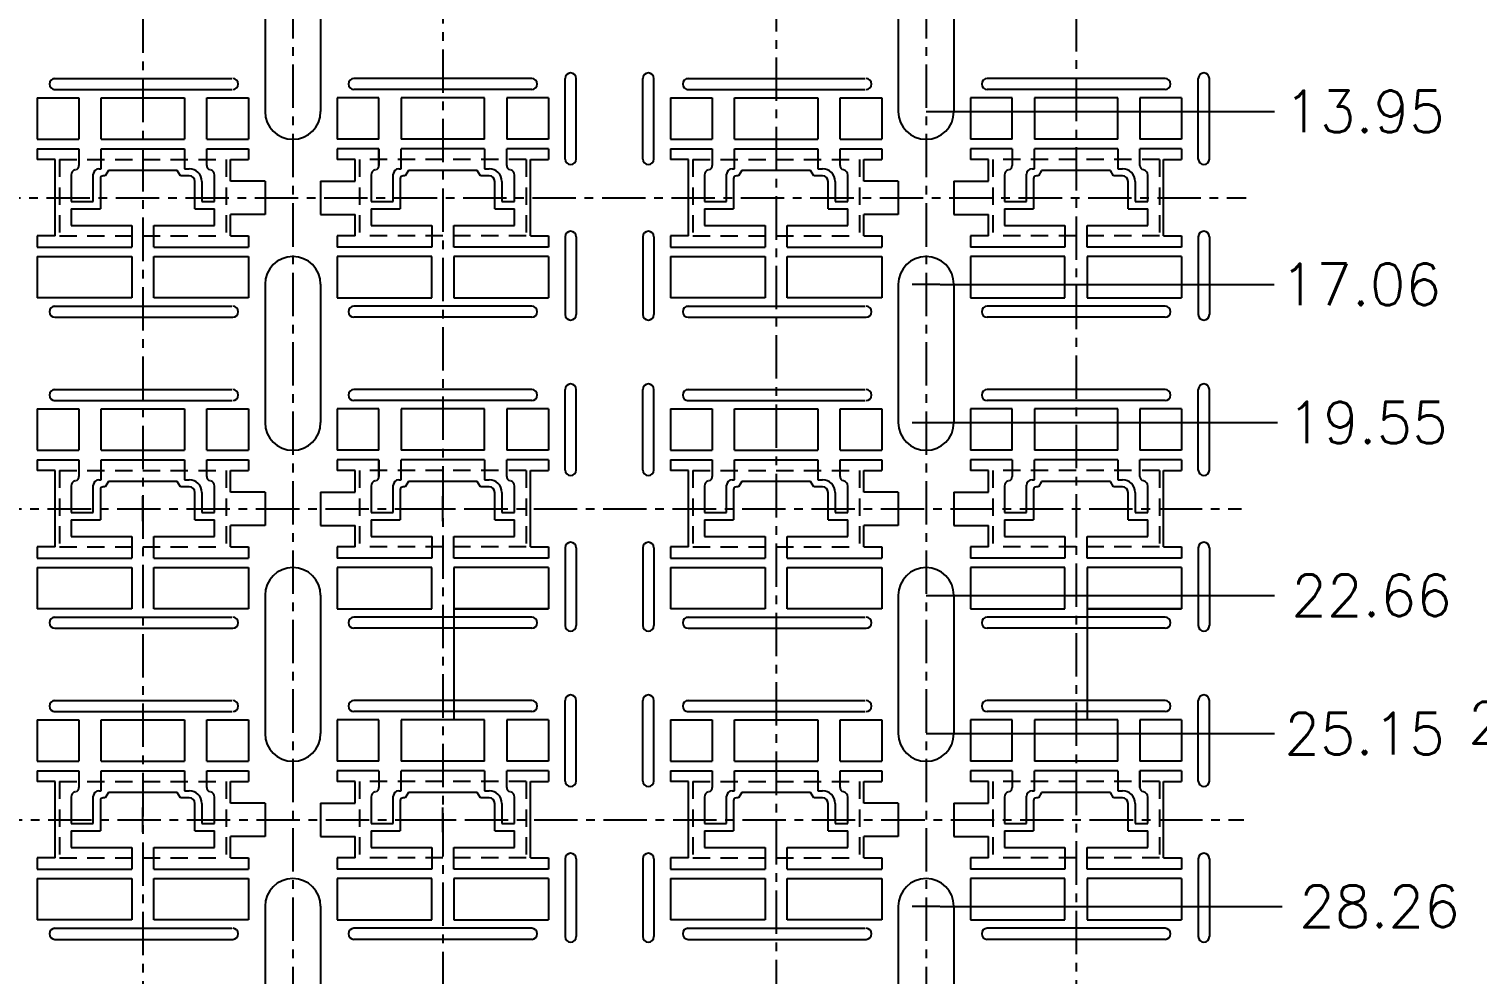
# Model space of a CAD drawing. Extents: x -243 to 181, y -292 to 90.
# Drawn here: x -169.9 to -65.6, y -62.9 to 5.1 of the extents above; entities that cross this region are included whole.
import ezdxf

# ---------------------------------------------------------------- set-up
doc = ezdxf.new("R2010")
doc.units = 0
doc.header["$LTSCALE"] = 2.5
doc.header["$MEASUREMENT"] = 0
doc.header["$PDMODE"] = 34
doc.linetypes.add('CENTER', pattern=[2, 1.25, -0.25, 0.25, -0.25])
doc.linetypes.add('DASHED', pattern=[0.8, 0.5, -0.3])
doc.layers.get('DEFPOINTS').update_dxf_attribs({"linetype": 'CONTINUOUS'})
for name, color, linetype in [('BORDER', 10, 'DASHED'), ('CENTER', 7, 'CENTER'), ('DIM', 7, 'CONTINUOUS'), ('INNERFRAME', 5, 'CONTINUOUS'), ('LF', 5, 'CONTINUOUS')]:
    doc.layers.add(name, color=color, linetype=linetype)
doc.styles.get("Standard").update_dxf_attribs({"font": 'txt.shx', "height": 3})
doc.dimstyles.new('DIM-B$6', dxfattribs={"dimscale": 2, "dimtxt": 3, "dimasz": 1, "dimexe": 1, "dimexo": 0, "dimgap": 1, "dimtad": 0, "dimtih": 1, "dimtoh": 1, "dimdec": 3, "dimlfac": 0.05, "dimzin": 0, "dimdsep": 46, "dimtxsty": 'STANDARD', "dimcen": 0.5, "dimadec": 0, "dimazin": 0, "dimtp": 0.025, "dimtm": 0.025, "dimtfac": 1, "dimtdec": 3, "dimtofl": 0, "dimtmove": 0, "dimatfit": 3, "dimfxl": 1, "dimtolj": 1, "dimtzin": 0, "dimarcsym": 0})
doc.dimstyles.new('DIM-B_ 1_4', dxfattribs={"dimtxt": 3, "dimasz": 1, "dimexe": 1, "dimexo": 0, "dimgap": 1, "dimtad": 0, "dimtih": 1, "dimtoh": 1, "dimlfac": 0.25, "dimzin": 0, "dimdsep": 46, "dimtxsty": 'STANDARD', "dimcen": 0.5, "dimadec": 0, "dimazin": 0, "dimtp": 0.025, "dimtm": 0.025, "dimtfac": 1, "dimtofl": 0, "dimtmove": 0, "dimatfit": 3, "dimfxl": 1, "dimtolj": 1, "dimtzin": 0, "dimarcsym": 0})

# ---------------------------------------------------------------- blocks, each defined once
blk = doc.blocks.new('*D91')
at = {"layer": 'DEFPOINTS', "color": 0, "transparency": 16777216}
for p in [(-93.93, 876.23), (9.07, 808), (33.12, 808)]:
    blk.add_point(p, dxfattribs=at)
at = {"layer": 'DIM', "color": 0, "lineweight": -2, "transparency": 16777216}
blk.add_line((9.07, 808), (33.12, 808), dxfattribs=at)
at = {"layer": 'DIM', "color": 0, "transparency": 16777216, "insert": (39.37, 808), "char_height": 3, "attachment_point": 5}
blk.add_mtext('\\A1;17.06', dxfattribs=at)
blk = doc.blocks.new('*D92')
at = {"layer": 'DEFPOINTS', "color": 0, "transparency": 16777216}
for p in [(-93.93, 876.23), (9.07, 798.05), (33.36, 798.05)]:
    blk.add_point(p, dxfattribs=at)
at = {"layer": 'DIM', "color": 0, "lineweight": -2, "transparency": 16777216}
blk.add_line((9.07, 798.05), (33.36, 798.05), dxfattribs=at)
at = {"layer": 'DIM', "color": 0, "transparency": 16777216, "insert": (39.86, 798.05), "char_height": 3, "attachment_point": 5}
blk.add_mtext('\\A1;19.55', dxfattribs=at)
blk = doc.blocks.new('*D93')
at = {"layer": 'DEFPOINTS', "color": 0, "transparency": 16777216}
for p in [(-93.93, 876.23), (9.07, 763.2), (33.71, 763.2)]:
    blk.add_point(p, dxfattribs=at)
at = {"layer": 'DIM', "color": 0, "lineweight": -2, "transparency": 16777216}
blk.add_line((9.07, 763.2), (33.71, 763.2), dxfattribs=at)
at = {"layer": 'DIM', "color": 0, "transparency": 16777216, "insert": (40.71, 763.2), "char_height": 3, "attachment_point": 5}
blk.add_mtext('\\A1;28.26', dxfattribs=at)
blk = doc.blocks.new('*D94')
at = {"layer": 'DEFPOINTS', "color": 0, "transparency": 16777216}
for p in [(-93.93, 876.23), (10.07, 753.25), (34.06, 753.25)]:
    blk.add_point(p, dxfattribs=at)
at = {"layer": 'DIM', "color": 0, "lineweight": -2, "transparency": 16777216}
blk.add_line((10.07, 753.25), (34.06, 753.25), dxfattribs=at)
at = {"layer": 'DIM', "color": 0, "transparency": 16777216, "insert": (40.81, 753.25), "char_height": 3, "attachment_point": 5}
blk.add_mtext('\\A1;30.75', dxfattribs=at)
blk = doc.blocks.new('*D95')
at = {"layer": 'DEFPOINTS', "color": 0, "transparency": 16777216}
for p in [(-93.93, 876.23), (9.07, 718.4), (35.13, 718.4)]:
    blk.add_point(p, dxfattribs=at)
at = {"layer": 'DIM', "color": 0, "lineweight": -2, "transparency": 16777216}
blk.add_line((9.07, 718.4), (35.13, 718.4), dxfattribs=at)
at = {"layer": 'DIM', "color": 0, "transparency": 16777216, "insert": (42.13, 718.4), "char_height": 3, "attachment_point": 5}
blk.add_mtext('\\A1;39.46', dxfattribs=at)
blk = doc.blocks.new('*D96')
at = {"layer": 'DEFPOINTS', "color": 0, "transparency": 16777216}
for p in [(-93.93, 876.23), (9.07, 708.45), (35.72, 708.45)]:
    blk.add_point(p, dxfattribs=at)
at = {"layer": 'DIM', "color": 0, "lineweight": -2, "transparency": 16777216}
blk.add_line((9.07, 708.45), (35.72, 708.45), dxfattribs=at)
at = {"layer": 'DIM', "color": 0, "transparency": 16777216, "insert": (42.22, 708.45), "char_height": 3, "attachment_point": 5}
blk.add_mtext('\\A1;41.95', dxfattribs=at)
blk = doc.blocks.new('41930')
at = {"layer": 'INNERFRAME'}
for p, q in [((-221.82, 47.61), (-221.82, 41.55)), ((-213.82, 40.4), (-213.82, 47.61)), ((-183.82, 47.61), (-183.82, 40.4)), ((-175.82, 41.55), (-175.82, 47.61)), ((-224.62, 38.12), (-224.62, 28.6)), ((-216.66, 28.6), (-216.66, 38.4)), ((-214.66, 40.4), (-213.82, 40.4)), ((-214.12, 36.86), (-214.12, 26)), ((-212.34, 37.86), (-213.12, 37.86)), ((-211.22, 39.8), (-212.34, 37.86)), ((-196.32, 39.8), (-211.22, 39.8)), ((-186.42, 39.8), (-196.32, 39.8)), ((-185.3, 37.86), (-186.42, 39.8)), ((-182.12, 37.86), (-185.3, 37.86)), ((-183.82, 40.4), (-182.12, 40.4)), ((-173.02, 28.6), (-173.02, 37.94)), ((-180.12, 26), (-180.12, 35.86)), ((-177.58, 35.86), (-177.58, 28.6)), ((-224.62, 28.6), (-216.66, 28.6)), ((-177.58, 28.6), (-173.02, 28.6)), ((-224.62, 26), (-224.62, 20)), ((-224.62, 26), (-214.12, 26)), ((-224.62, 24.1), (-224.62, 20)), ((-224.62, 24.09), (-224.62, 19.99)), ((-180.12, 26), (-173.02, 26)), ((-173.02, 20), (-173.02, 26)), ((-224.62, 20), (-202.82, 20)), ((-202.82, 20), (-202.82, 12.19)), ((-194.82, 12.19), (-194.82, 20)), ((-194.82, 20), (-173.02, 20))]:
    blk.add_line(p, q, dxfattribs=at)
for centre, radius, start, end in [((-222.62, 38.12), 2, 105, 180), ((-223.32, 41.55), 1.5, 285, 360), ((-214.66, 38.4), 2, 90, 180), ((-213.12, 36.86), 1, 90, 180), ((-182.12, 35.86), 4.54, 0, 90), ((-182.12, 35.86), 2, 0, 90), ((-174.32, 41.55), 1.5, 180, 255), ((-175.02, 38.12), 2, 360, 75)]:
    blk.add_arc(centre, radius, start, end, dxfattribs=at)
blk = doc.blocks.new('*D114')
at = {"layer": 'DEFPOINTS', "color": 0, "transparency": 16777216}
for p in [(-93.93, 876.23), (8.07, 820.45), (33.14, 820.45)]:
    blk.add_point(p, dxfattribs=at)
at = {"layer": 'DIM', "color": 0, "lineweight": -2, "transparency": 16777216}
blk.add_line((8.07, 820.45), (33.14, 820.45), dxfattribs=at)
at = {"layer": 'DIM', "color": 0, "transparency": 16777216, "insert": (39.64, 820.45), "char_height": 3, "attachment_point": 5}
blk.add_mtext('\\A1;13.95', dxfattribs=at)
blk = doc.blocks.new('*D116')
at = {"layer": 'DEFPOINTS', "color": 0, "transparency": 16777216}
for p in [(-93.93, 876.23), (8.07, 785.6), (33.14, 785.6)]:
    blk.add_point(p, dxfattribs=at)
at = {"layer": 'DIM', "color": 0, "lineweight": -2, "transparency": 16777216}
blk.add_line((8.07, 785.6), (33.14, 785.6), dxfattribs=at)
at = {"layer": 'DIM', "color": 0, "transparency": 16777216, "insert": (40.14, 785.6), "char_height": 3, "attachment_point": 5}
blk.add_mtext('\\A1;22.66', dxfattribs=at)
blk = doc.blocks.new('*D117')
at = {"layer": 'DEFPOINTS', "color": 0, "transparency": 16777216}
for p in [(-93.93, 876.23), (8.07, 775.65), (33.14, 775.65)]:
    blk.add_point(p, dxfattribs=at)
at = {"layer": 'DIM', "color": 0, "lineweight": -2, "transparency": 16777216}
blk.add_line((8.07, 775.65), (33.14, 775.65), dxfattribs=at)
at = {"layer": 'DIM', "color": 0, "transparency": 16777216, "insert": (39.64, 775.65), "char_height": 3, "attachment_point": 5}
blk.add_mtext('\\A1;25.15', dxfattribs=at)
blk = doc.blocks.new('*D118')
at = {"layer": 'DEFPOINTS', "color": 0, "transparency": 16777216}
for p in [(-93.93, 876.23), (8.07, 730.85), (33.14, 730.85)]:
    blk.add_point(p, dxfattribs=at)
at = {"layer": 'DIM', "color": 0, "lineweight": -2, "transparency": 16777216}
blk.add_line((8.07, 730.85), (33.14, 730.85), dxfattribs=at)
at = {"layer": 'DIM', "color": 0, "transparency": 16777216, "insert": (40.14, 730.85), "char_height": 3, "attachment_point": 5}
blk.add_mtext('\\A1;36.35', dxfattribs=at)
blk = doc.blocks.new('*D119')
at = {"layer": 'DEFPOINTS', "color": 0, "transparency": 16777216}
for p in [(-93.93, 876.23), (8.07, 740.8), (33.14, 740.8)]:
    blk.add_point(p, dxfattribs=at)
at = {"layer": 'DIM', "color": 0, "lineweight": -2, "transparency": 16777216}
blk.add_line((8.07, 740.8), (33.14, 740.8), dxfattribs=at)
at = {"layer": 'DIM', "color": 0, "transparency": 16777216, "insert": (40.14, 740.8), "char_height": 3, "attachment_point": 5}
blk.add_mtext('\\A1;33.86', dxfattribs=at)
blk = doc.blocks.new('*D127')
at = {"layer": 'DEFPOINTS', "color": 0, "linetype": 'ByBlock', "transparency": 16777216}
for p in [(113.38, 821.25), (81.73, 778.26), (60.12, 776.44)]:
    blk.add_point(p, dxfattribs=at)
at = {"layer": 'DIM', "color": 0, "linetype": 'ByBlock', "lineweight": -2, "transparency": 16777216}
for p, q in [((68.12, 778.26), (64.12, 776.44)), ((81.73, 778.26), (68.12, 778.26)), ((64.12, 776.44), (60.12, 776.44))]:
    blk.add_line(p, q, dxfattribs=at)
at = {"layer": 'DIM', "color": 0, "linetype": 'ByBlock', "transparency": 16777216, "insert": (52.87, 776.44), "char_height": 3, "attachment_point": 5}
blk.add_mtext('\\A1;2.150', dxfattribs=at)
blk = doc.blocks.new('*U128')
at = {"layer": 'LF'}
for p, q in [((-17.235, 8.6), (-4.435, 8.6)), ((17.165, 8.6), (4.365, 8.6)), ((-17.235, 7.8), (-4.435, 7.8)), ((17.165, 7.8), (4.365, 7.8)), ((-17.235, -7.8), (-4.435, -7.8)), ((17.165, -7.8), (4.365, -7.8)), ((-17.165, -8.6), (-4.365, -8.6)), ((17.165, -8.6), (4.365, -8.6))]:
    blk.add_line(p, q, dxfattribs=at)
for centre, start, end in [((-17.165, 8.2), 90, 270), ((-4.365, 8.2), 270, 90), ((4.365, 8.2), 90, 270), ((17.165, 8.2), 270, 90), ((-17.165, -8.2), 90, 270), ((-4.365, -8.2), 270, 90), ((4.365, -8.2), 90, 270), ((17.165, -8.2), 270, 90)]:
    blk.add_arc(centre, 0.4, start, end, dxfattribs=at)
blk = doc.blocks.new('*U129')
at = {"layer": 'DIM', "color": 0, "linetype": 'ByBlock', "lineweight": -2, "transparency": 16777216}
for p in [(45.6, -44.8), (91.2, -44.8), (45.6, -67.2), (91.2, -67.2), (45.6, -89.6), (91.2, -89.6)]:
    blk.add_blockref('*U128', p, dxfattribs=at)

msp = doc.modelspace()

# ---------------------------------------------------------------- linework, layer by layer
at = {"layer": 'BORDER'}
for p, q in [((-167.7169, -4.2693), (-167.7169, -9.7693)), ((-167.7169, -4.2693), (-155.7169, -4.2693)), ((-155.7169, -4.2693), (-155.7169, -9.7693)), ((-134.1169, -4.2693), (-146.1169, -4.2693)), ((-146.1169, -4.2693), (-146.1169, -9.7693)), ((-134.1169, -4.2693), (-134.1169, -9.7693)), ((-122.1183, -4.2693), (-122.1183, -9.7693)), ((-122.1183, -4.2693), (-110.1183, -4.2693)), ((-110.1183, -4.2693), (-110.1183, -9.7693)), ((-88.5183, -4.2693), (-100.5183, -4.2693)), ((-100.5183, -4.2693), (-100.5183, -9.7693)), ((-88.5183, -4.2693), (-88.5183, -9.7693)), ((-167.7169, -9.7693), (-155.7169, -9.7693)), ((-134.1169, -9.7693), (-146.1169, -9.7693)), ((-122.1183, -9.7693), (-110.1183, -9.7693)), ((-88.5183, -9.7693), (-100.5183, -9.7693)), ((-167.7169, -26.6692), (-167.7169, -32.1692)), ((-167.7169, -26.6692), (-155.7169, -26.6692)), ((-155.7169, -26.6692), (-155.7169, -32.1692)), ((-134.1169, -26.6692), (-146.1169, -26.6692)), ((-146.1169, -26.6692), (-146.1169, -32.1692)), ((-134.1169, -26.6692), (-134.1169, -32.1692)), ((-122.1183, -26.6692), (-122.1183, -32.1692)), ((-122.1183, -26.6692), (-110.1183, -26.6692)), ((-110.1183, -26.6692), (-110.1183, -32.1692)), ((-88.5183, -26.6692), (-100.5183, -26.6692)), ((-100.5183, -26.6692), (-100.5183, -32.1692)), ((-88.5183, -26.6692), (-88.5183, -32.1692)), ((-167.7169, -32.1692), (-155.7169, -32.1692)), ((-134.1169, -32.1692), (-146.1169, -32.1692)), ((-122.1183, -32.1692), (-110.1183, -32.1692)), ((-88.5183, -32.1692), (-100.5183, -32.1692)), ((-167.7169, -49.0691), (-167.7169, -54.5691)), ((-167.7169, -49.0691), (-155.7169, -49.0691)), ((-155.7169, -49.0691), (-155.7169, -54.5691)), ((-134.1169, -49.0691), (-146.1169, -49.0691)), ((-146.1169, -49.0691), (-146.1169, -54.5691)), ((-134.1169, -49.0691), (-134.1169, -54.5691)), ((-122.1183, -49.0691), (-122.1183, -54.5691)), ((-122.1183, -49.0691), (-110.1183, -49.0691)), ((-110.1183, -49.0691), (-110.1183, -54.5691)), ((-88.5183, -49.0691), (-100.5183, -49.0691)), ((-100.5183, -49.0691), (-100.5183, -54.5691)), ((-88.5183, -49.0691), (-88.5183, -54.5691)), ((-167.7169, -54.5691), (-155.7169, -54.5691)), ((-134.1169, -54.5691), (-146.1169, -54.5691)), ((-122.1183, -54.5691), (-110.1183, -54.5691)), ((-88.5183, -54.5691), (-100.5183, -54.5691))]:
    msp.add_line(p, q, dxfattribs=at)
at = {"layer": 'CENTER'}
for p, q in [((-161.7169, 66.5538), (-161.7169, -143.681)), ((-94.5183, 66.6337), (-94.5183, -143.482)), ((-140.1169, 63.6619), (-140.1169, -143.8)), ((-116.1183, 63.0902), (-116.1183, -143.8392)), ((-150.9169, 52.5823), (-150.9169, -132.0777)), ((-105.3183, 52.5823), (-105.3183, -132.0777)), ((-218.655, -7.0194), (-82.2718, -7.0194)), ((-106.3183, -13.2493), (-104.3183, -13.2493)), ((-106.3183, -23.2057), (-104.3183, -23.2057)), ((-218.5717, -29.419), (-82.6123, -29.419)), ((-218.5429, -51.8201), (-82.442, -51.8201)), ((-106.3183, -58.0491), (-104.3183, -58.0491))]:
    msp.add_line(p, q, dxfattribs=at)
at = {"layer": 'CENTER', "linetype": 'CENTER'}
for p, q in [((-161.7169, -30.319), (-161.7169, -28.519)), ((-140.1169, -30.319), (-140.1169, -28.519)), ((-162.6169, -29.419), (-160.8169, -29.419)), ((-141.0169, -29.419), (-139.2169, -29.419)), ((-161.7169, -52.7201), (-161.7169, -50.9201)), ((-140.1169, -52.7201), (-140.1169, -50.9201)), ((-162.6169, -51.8201), (-160.8169, -51.8201)), ((-141.0169, -51.8201), (-139.2169, -51.8201))]:
    msp.add_line(p, q, dxfattribs=at)
at = {"layer": 'INNERFRAME'}
for p, q in [((-166.3169, 0.1725), (-166.3169, -2.8058)), ((-164.7169, -2.8058), (-164.7169, 0.1725)), ((-158.7169, 0.1725), (-158.7169, -2.8058)), ((-157.1169, -2.8058), (-157.1169, 0.1725)), ((-144.7169, -2.8058), (-144.7169, 0.1725)), ((-143.1169, 0.1725), (-143.1169, -2.8058)), ((-137.1169, -2.8058), (-137.1169, 0.1725)), ((-135.5169, 0.1725), (-135.5169, -2.8058)), ((-120.7183, 0.1725), (-120.7183, -2.8058)), ((-119.1183, -2.8058), (-119.1183, 0.1725)), ((-113.1183, 0.1725), (-113.1183, -2.8058)), ((-111.5183, -2.8058), (-111.5183, 0.1725)), ((-99.1183, -2.8058), (-99.1183, 0.1725)), ((-97.5183, 0.1725), (-97.5183, -2.8058)), ((-91.5183, -2.8058), (-91.5183, 0.1725)), ((-89.9183, 0.1725), (-89.9183, -2.8058)), ((-144.7169, -4.6973), (-144.7169, -3.4858)), ((-156.5569, -5.42), (-156.5569, -5.3845)), ((-110.9583, -5.42), (-110.9583, -5.3845)), ((-162.5169, -11.2493), (-162.5169, -14.2275)), ((-160.9169, -14.2275), (-160.9169, -11.2493)), ((-140.9169, -14.2275), (-140.9169, -11.2493)), ((-139.3169, -11.2493), (-139.3169, -14.2275)), ((-116.9183, -11.2493), (-116.9183, -14.2275)), ((-115.3183, -14.2275), (-115.3183, -11.2493)), ((-95.3183, -14.2275), (-95.3183, -11.2493)), ((-93.7183, -11.2493), (-93.7183, -14.2275)), ((-166.3169, -22.2274), (-166.3169, -25.2057)), ((-164.7169, -25.2057), (-164.7169, -22.2274)), ((-158.7169, -22.2274), (-158.7169, -25.2057)), ((-157.1169, -25.2057), (-157.1169, -22.2274)), ((-144.7169, -25.2057), (-144.7169, -22.2274)), ((-143.1169, -22.2274), (-143.1169, -25.2057)), ((-137.1169, -25.2057), (-137.1169, -22.2274)), ((-135.5169, -22.2274), (-135.5169, -25.2057)), ((-120.7183, -22.2274), (-120.7183, -25.2057)), ((-119.1183, -25.2057), (-119.1183, -22.2274)), ((-113.1183, -22.2274), (-113.1183, -25.2057)), ((-111.5183, -25.2057), (-111.5183, -22.2274)), ((-99.1183, -25.2057), (-99.1183, -22.2274)), ((-97.5183, -22.2274), (-97.5183, -25.2057)), ((-91.5183, -25.2057), (-91.5183, -22.2274)), ((-89.9183, -22.2274), (-89.9183, -25.2057)), ((-144.7169, -27.0972), (-144.7169, -25.8857)), ((-162.5169, -33.6492), (-162.5169, -36.6274)), ((-160.9169, -36.6274), (-160.9169, -33.6492)), ((-140.9169, -36.6274), (-140.9169, -33.6492)), ((-139.3169, -33.6492), (-139.3169, -36.6274)), ((-116.9183, -33.6492), (-116.9183, -36.6274)), ((-115.3183, -36.6274), (-115.3183, -33.6492)), ((-95.3183, -36.6274), (-95.3183, -33.6492)), ((-93.7183, -33.6492), (-93.7183, -36.6274)), ((-166.3169, -44.6273), (-166.3169, -47.6056)), ((-164.7169, -47.6056), (-164.7169, -44.6273)), ((-158.7169, -44.6273), (-158.7169, -47.6056)), ((-157.1169, -47.6056), (-157.1169, -44.6273)), ((-144.7169, -47.6056), (-144.7169, -44.6273)), ((-143.1169, -44.6273), (-143.1169, -47.6056)), ((-137.1169, -47.6056), (-137.1169, -44.6273)), ((-135.5169, -44.6273), (-135.5169, -47.6056)), ((-120.7183, -44.6273), (-120.7183, -47.6056)), ((-119.1183, -47.6056), (-119.1183, -44.6273)), ((-113.1183, -44.6273), (-113.1183, -47.6056)), ((-111.5183, -47.6056), (-111.5183, -44.6273)), ((-99.1183, -47.6056), (-99.1183, -44.6273)), ((-97.5183, -44.6273), (-97.5183, -47.6056)), ((-91.5183, -47.6056), (-91.5183, -44.6273)), ((-89.9183, -44.6273), (-89.9183, -47.6056)), ((-166.3169, -48.2856), (-166.3169, -49.4971)), ((-89.9183, -48.2856), (-89.9183, -49.4971)), ((-162.5169, -56.0491), (-162.5169, -59.0273)), ((-160.9169, -59.0273), (-160.9169, -56.0491)), ((-140.9169, -59.0273), (-140.9169, -56.0491)), ((-139.3169, -56.0491), (-139.3169, -59.0273)), ((-116.9183, -56.0491), (-116.9183, -59.0273)), ((-115.3183, -59.0273), (-115.3183, -56.0491)), ((-95.3183, -59.0273), (-95.3183, -56.0491)), ((-93.7183, -56.0491), (-93.7183, -59.0273))]:
    msp.add_line(p, q, dxfattribs=at)
at = {"layer": 'LF'}
for p, q in [((-152.9169, 9.1506), (-152.9169, -0.8058)), ((-148.9169, 9.1506), (-148.9169, -0.8058)), ((-107.3183, 9.1506), (-107.3183, -0.8058)), ((-103.3183, 9.1506), (-103.3183, -0.8058)), ((-131.3169, -4.2275), (-131.3169, 1.5725)), ((-130.5169, -4.2275), (-130.5169, 1.5725)), ((-125.7183, -4.2275), (-125.7183, 1.5725)), ((-124.9183, -4.2275), (-124.9183, 1.5725)), ((-85.7183, -4.2275), (-85.7183, 1.5725)), ((-84.9183, -4.2275), (-84.9183, 1.5725)), ((-169.3169, 0.1725), (-166.3169, 0.1725)), ((-169.3169, 0.1725), (-169.3169, -2.8058)), ((-164.7169, 0.1725), (-158.7169, 0.1725)), ((-157.1169, 0.1725), (-154.1169, 0.1725)), ((-154.1169, 0.1725), (-154.1169, -2.8058)), ((-154.1169, 0.1725), (-154.1169, -2.8058)), ((-144.7169, 0.1725), (-147.7169, 0.1725)), ((-147.7169, 0.1725), (-147.7169, -2.8058)), ((-147.7169, 0.1725), (-147.7169, -2.8058)), ((-137.1169, 0.1725), (-143.1169, 0.1725)), ((-132.5169, 0.1725), (-135.5169, 0.1725)), ((-132.5169, 0.1725), (-132.5169, -2.8058)), ((-123.7183, 0.1725), (-120.7183, 0.1725)), ((-123.7183, 0.1725), (-123.7183, -2.8058)), ((-119.1183, 0.1725), (-113.1183, 0.1725)), ((-111.5183, 0.1725), (-108.5183, 0.1725)), ((-108.5183, 0.1725), (-108.5183, -2.8058)), ((-108.5183, 0.1725), (-108.5183, -2.8058)), ((-99.1183, 0.1725), (-102.1183, 0.1725)), ((-102.1183, 0.1725), (-102.1183, -2.8058)), ((-102.1183, 0.1725), (-102.1183, -2.8058)), ((-91.5183, 0.1725), (-97.5183, 0.1725)), ((-86.9183, 0.1725), (-89.9183, 0.1725)), ((-86.9183, 0.1725), (-86.9183, -2.8058)), ((-169.3169, -2.8058), (-166.3169, -2.8058)), ((-164.7169, -2.8058), (-158.7169, -2.8058)), ((-157.1169, -2.8058), (-154.1169, -2.8058)), ((-144.7169, -2.8058), (-147.7169, -2.8058)), ((-137.1169, -2.8058), (-143.1169, -2.8058)), ((-132.5169, -2.8058), (-135.5169, -2.8058)), ((-123.7183, -2.8058), (-120.7183, -2.8058)), ((-119.1183, -2.8058), (-113.1183, -2.8058)), ((-111.5183, -2.8058), (-108.5183, -2.8058)), ((-99.1183, -2.8058), (-102.1183, -2.8058)), ((-91.5183, -2.8058), (-97.5183, -2.8058)), ((-86.9183, -2.8058), (-89.9183, -2.8058)), ((-169.3169, -3.4858), (-166.3169, -3.4858)), ((-169.3169, -3.4858), (-169.3169, -4.2693)), ((-164.7169, -3.4858), (-158.7169, -3.4858)), ((-157.1169, -3.4858), (-154.1169, -3.4858)), ((-154.1169, -3.4858), (-154.1169, -4.2693)), ((-144.7169, -3.4858), (-147.7169, -3.4858)), ((-147.7169, -3.4858), (-147.7169, -4.2693)), ((-137.1169, -3.4858), (-143.1169, -3.4858)), ((-132.5169, -3.4858), (-135.5169, -3.4858)), ((-132.5169, -3.4858), (-132.5169, -4.2693)), ((-123.7183, -3.4858), (-120.7183, -3.4858)), ((-123.7183, -3.4858), (-123.7183, -4.2693)), ((-119.1183, -3.4858), (-113.1183, -3.4858)), ((-111.5183, -3.4858), (-108.5183, -3.4858)), ((-108.5183, -3.4858), (-108.5183, -4.2693)), ((-99.1183, -3.4858), (-102.1183, -3.4858)), ((-102.1183, -3.4858), (-102.1183, -4.2693)), ((-91.5183, -3.4858), (-97.5183, -3.4858)), ((-86.9183, -3.4858), (-89.9183, -3.4858)), ((-86.9183, -3.4858), (-86.9183, -4.2693)), ((-168.0209, -4.2693), (-169.3169, -4.2693)), ((-168.0209, -9.7693), (-168.0209, -4.2693)), ((-155.4129, -5.8193), (-155.4129, -4.2693)), ((-155.4129, -4.2693), (-154.1169, -4.2693)), ((-146.4209, -4.2693), (-147.7169, -4.2693)), ((-146.4209, -5.8193), (-146.4209, -4.2693)), ((-133.8129, -9.7693), (-133.8129, -4.2693)), ((-133.8129, -4.2693), (-132.5169, -4.2693)), ((-122.4223, -4.2693), (-123.7183, -4.2693)), ((-122.4223, -9.7693), (-122.4223, -4.2693)), ((-109.8143, -5.8193), (-109.8143, -4.2693)), ((-109.8143, -4.2693), (-108.5183, -4.2693)), ((-100.8223, -4.2693), (-102.1183, -4.2693)), ((-100.8223, -5.8193), (-100.8223, -4.2693)), ((-88.2143, -9.7693), (-88.2143, -4.2693)), ((-88.2143, -4.2693), (-86.9183, -4.2693)), ((-152.9169, -5.8193), (-155.4129, -5.8193)), ((-152.9169, -5.8193), (-152.9169, -8.2193)), ((-148.9169, -5.8193), (-146.4209, -5.8193)), ((-148.9169, -5.8193), (-148.9169, -8.2193)), ((-107.3183, -5.8193), (-109.8143, -5.8193)), ((-107.3183, -5.8193), (-107.3183, -8.2193)), ((-103.3183, -5.8193), (-100.8223, -5.8193)), ((-103.3183, -5.8193), (-103.3183, -8.2193)), ((-155.4129, -9.7693), (-155.4129, -8.2193)), ((-152.9169, -8.2193), (-155.4129, -8.2193)), ((-148.9169, -8.2193), (-146.4209, -8.2193)), ((-146.4209, -9.7693), (-146.4209, -8.2193)), ((-109.8143, -9.7693), (-109.8143, -8.2193)), ((-107.3183, -8.2193), (-109.8143, -8.2193)), ((-103.3183, -8.2193), (-100.8223, -8.2193)), ((-100.8223, -9.7693), (-100.8223, -8.2193)), ((-169.3169, -9.7693), (-169.3169, -10.5693)), ((-168.0209, -9.7693), (-169.3169, -9.7693)), ((-155.4129, -9.7693), (-154.1169, -9.7693)), ((-154.1169, -9.7693), (-154.1169, -10.5693)), ((-147.7169, -9.7693), (-147.7169, -10.5693)), ((-146.4209, -9.7693), (-147.7169, -9.7693)), ((-133.8129, -9.7693), (-132.5169, -9.7693)), ((-132.5169, -9.7693), (-132.5169, -10.5693)), ((-131.3169, -9.8275), (-131.3169, -15.4275)), ((-130.5169, -9.8275), (-130.5169, -15.4275)), ((-125.7183, -9.8275), (-125.7183, -15.4275)), ((-124.9183, -9.8275), (-124.9183, -15.4275)), ((-123.7183, -9.7693), (-123.7183, -10.5693)), ((-122.4223, -9.7693), (-123.7183, -9.7693)), ((-109.8143, -9.7693), (-108.5183, -9.7693)), ((-108.5183, -9.7693), (-108.5183, -10.5693)), ((-102.1183, -9.7693), (-102.1183, -10.5693)), ((-100.8223, -9.7693), (-102.1183, -9.7693)), ((-88.2143, -9.7693), (-86.9183, -9.7693)), ((-86.9183, -9.7693), (-86.9183, -10.5693)), ((-85.7183, -9.8275), (-85.7183, -15.4275)), ((-84.9183, -9.8275), (-84.9183, -15.4275)), ((-169.3169, -10.5693), (-162.5169, -10.5693)), ((-169.3169, -11.2493), (-162.5169, -11.2493)), ((-169.3169, -11.2493), (-169.3169, -14.2275)), ((-160.9169, -10.5693), (-154.1169, -10.5693)), ((-160.9169, -11.2493), (-154.1169, -11.2493)), ((-154.1169, -11.2493), (-154.1169, -14.2275)), ((-140.9169, -10.5693), (-147.7169, -10.5693)), ((-140.9169, -11.2493), (-147.7169, -11.2493)), ((-147.7169, -11.2493), (-147.7169, -14.2275)), ((-132.5169, -10.5693), (-139.3169, -10.5693)), ((-132.5169, -11.2493), (-139.3169, -11.2493)), ((-132.5169, -11.2493), (-132.5169, -14.2275)), ((-123.7183, -10.5693), (-116.9183, -10.5693)), ((-123.7183, -11.2493), (-116.9183, -11.2493)), ((-123.7183, -11.2493), (-123.7183, -14.2275)), ((-115.3183, -10.5693), (-108.5183, -10.5693)), ((-115.3183, -11.2493), (-108.5183, -11.2493)), ((-108.5183, -11.2493), (-108.5183, -14.2275)), ((-95.3183, -10.5693), (-102.1183, -10.5693)), ((-95.3183, -11.2493), (-102.1183, -11.2493)), ((-102.1183, -11.2493), (-102.1183, -14.2275)), ((-86.9183, -10.5693), (-93.7183, -10.5693)), ((-86.9183, -11.2493), (-93.7183, -11.2493)), ((-86.9183, -11.2493), (-86.9183, -14.2275)), ((-152.9169, -13.2493), (-152.9169, -23.2057)), ((-148.9169, -13.2493), (-148.9169, -23.2057)), ((-107.3183, -13.2493), (-107.3183, -23.2057)), ((-103.3183, -13.2493), (-103.3183, -23.2057)), ((-162.5169, -14.2275), (-169.3169, -14.2275)), ((-154.1169, -14.2275), (-160.9169, -14.2275)), ((-147.7169, -14.2275), (-140.9169, -14.2275)), ((-139.3169, -14.2275), (-132.5169, -14.2275)), ((-116.9183, -14.2275), (-123.7183, -14.2275)), ((-108.5183, -14.2275), (-115.3183, -14.2275)), ((-102.1183, -14.2275), (-95.3183, -14.2275)), ((-93.7183, -14.2275), (-86.9183, -14.2275)), ((-131.3169, -26.6274), (-131.3169, -20.8274)), ((-130.5169, -26.6274), (-130.5169, -20.8274)), ((-125.7183, -26.6274), (-125.7183, -20.8274)), ((-124.9183, -26.6274), (-124.9183, -20.8274)), ((-85.7183, -26.6274), (-85.7183, -20.8274)), ((-84.9183, -26.6274), (-84.9183, -20.8274)), ((-169.3169, -22.2274), (-166.3169, -22.2274)), ((-169.3169, -22.2274), (-169.3169, -25.2057)), ((-164.7169, -22.2274), (-158.7169, -22.2274)), ((-157.1169, -22.2274), (-154.1169, -22.2274)), ((-154.1169, -22.2274), (-154.1169, -25.2057)), ((-154.1169, -22.2274), (-154.1169, -25.2057)), ((-144.7169, -22.2274), (-147.7169, -22.2274)), ((-147.7169, -22.2274), (-147.7169, -25.2057)), ((-147.7169, -22.2274), (-147.7169, -25.2057)), ((-137.1169, -22.2274), (-143.1169, -22.2274)), ((-132.5169, -22.2274), (-135.5169, -22.2274)), ((-132.5169, -22.2274), (-132.5169, -25.2057)), ((-123.7183, -22.2274), (-120.7183, -22.2274)), ((-123.7183, -22.2274), (-123.7183, -25.2057)), ((-119.1183, -22.2274), (-113.1183, -22.2274)), ((-111.5183, -22.2274), (-108.5183, -22.2274)), ((-108.5183, -22.2274), (-108.5183, -25.2057)), ((-108.5183, -22.2274), (-108.5183, -25.2057)), ((-99.1183, -22.2274), (-102.1183, -22.2274)), ((-102.1183, -22.2274), (-102.1183, -25.2057)), ((-102.1183, -22.2274), (-102.1183, -25.2057)), ((-91.5183, -22.2274), (-97.5183, -22.2274)), ((-86.9183, -22.2274), (-89.9183, -22.2274)), ((-86.9183, -22.2274), (-86.9183, -25.2057)), ((-169.3169, -25.2057), (-166.3169, -25.2057)), ((-169.3169, -25.8857), (-166.3169, -25.8857)), ((-169.3169, -25.8857), (-169.3169, -26.6692)), ((-164.7169, -25.2057), (-158.7169, -25.2057)), ((-164.7169, -25.8857), (-158.7169, -25.8857)), ((-157.1169, -25.2057), (-154.1169, -25.2057)), ((-157.1169, -25.8857), (-154.1169, -25.8857)), ((-154.1169, -25.8857), (-154.1169, -26.6692)), ((-144.7169, -25.2057), (-147.7169, -25.2057)), ((-144.7169, -25.8857), (-147.7169, -25.8857)), ((-147.7169, -25.8857), (-147.7169, -26.6692)), ((-137.1169, -25.2057), (-143.1169, -25.2057)), ((-137.1169, -25.8857), (-143.1169, -25.8857)), ((-132.5169, -25.2057), (-135.5169, -25.2057)), ((-132.5169, -25.8857), (-135.5169, -25.8857)), ((-132.5169, -25.8857), (-132.5169, -26.6692)), ((-123.7183, -25.2057), (-120.7183, -25.2057)), ((-123.7183, -25.8857), (-120.7183, -25.8857)), ((-123.7183, -25.8857), (-123.7183, -26.6692)), ((-119.1183, -25.2057), (-113.1183, -25.2057)), ((-119.1183, -25.8857), (-113.1183, -25.8857)), ((-111.5183, -25.2057), (-108.5183, -25.2057)), ((-111.5183, -25.8857), (-108.5183, -25.8857)), ((-108.5183, -25.8857), (-108.5183, -26.6692)), ((-99.1183, -25.2057), (-102.1183, -25.2057)), ((-99.1183, -25.8857), (-102.1183, -25.8857)), ((-102.1183, -25.8857), (-102.1183, -26.6692)), ((-91.5183, -25.2057), (-97.5183, -25.2057)), ((-91.5183, -25.8857), (-97.5183, -25.8857)), ((-86.9183, -25.2057), (-89.9183, -25.2057)), ((-86.9183, -25.8857), (-89.9183, -25.8857)), ((-86.9183, -25.8857), (-86.9183, -26.6692)), ((-168.0209, -26.6692), (-169.3169, -26.6692)), ((-168.0209, -32.1692), (-168.0209, -26.6692)), ((-155.4129, -28.2192), (-155.4129, -26.6692)), ((-155.4129, -26.6692), (-154.1169, -26.6692)), ((-146.4209, -26.6692), (-147.7169, -26.6692)), ((-146.4209, -28.2192), (-146.4209, -26.6692)), ((-133.8129, -32.1692), (-133.8129, -26.6692)), ((-133.8129, -26.6692), (-132.5169, -26.6692)), ((-122.4223, -26.6692), (-123.7183, -26.6692)), ((-122.4223, -32.1692), (-122.4223, -26.6692)), ((-109.8143, -28.2192), (-109.8143, -26.6692)), ((-109.8143, -26.6692), (-108.5183, -26.6692)), ((-100.8223, -26.6692), (-102.1183, -26.6692)), ((-100.8223, -28.2192), (-100.8223, -26.6692)), ((-88.2143, -32.1692), (-88.2143, -26.6692)), ((-88.2143, -26.6692), (-86.9183, -26.6692)), ((-152.9169, -28.2192), (-155.4129, -28.2192)), ((-152.9169, -28.2192), (-152.9169, -30.6192)), ((-148.9169, -28.2192), (-146.4209, -28.2192)), ((-148.9169, -28.2192), (-148.9169, -30.6192)), ((-107.3183, -28.2192), (-109.8143, -28.2192)), ((-107.3183, -28.2192), (-107.3183, -30.6192)), ((-103.3183, -28.2192), (-100.8223, -28.2192)), ((-103.3183, -28.2192), (-103.3183, -30.6192)), ((-155.4129, -32.1692), (-155.4129, -30.6192)), ((-152.9169, -30.6192), (-155.4129, -30.6192)), ((-148.9169, -30.6192), (-146.4209, -30.6192)), ((-146.4209, -32.1692), (-146.4209, -30.6192)), ((-109.8143, -32.1692), (-109.8143, -30.6192)), ((-107.3183, -30.6192), (-109.8143, -30.6192)), ((-103.3183, -30.6192), (-100.8223, -30.6192)), ((-100.8223, -32.1692), (-100.8223, -30.6192)), ((-169.3169, -32.1692), (-169.3169, -32.9692)), ((-168.0209, -32.1692), (-169.3169, -32.1692)), ((-155.4129, -32.1692), (-154.1169, -32.1692)), ((-154.1169, -32.1692), (-154.1169, -32.9692)), ((-147.7169, -32.1692), (-147.7169, -32.9692)), ((-146.4209, -32.1692), (-147.7169, -32.1692)), ((-133.8129, -32.1692), (-132.5169, -32.1692)), ((-132.5169, -32.1692), (-132.5169, -32.9692)), ((-131.3169, -32.2274), (-131.3169, -37.8274)), ((-130.5169, -32.2274), (-130.5169, -37.8274)), ((-125.7183, -32.2274), (-125.7183, -37.8274)), ((-124.9183, -32.2274), (-124.9183, -37.8274)), ((-123.7183, -32.1692), (-123.7183, -32.9692)), ((-122.4223, -32.1692), (-123.7183, -32.1692)), ((-109.8143, -32.1692), (-108.5183, -32.1692)), ((-108.5183, -32.1692), (-108.5183, -32.9692)), ((-102.1183, -32.1692), (-102.1183, -32.9692)), ((-100.8223, -32.1692), (-102.1183, -32.1692)), ((-88.2143, -32.1692), (-86.9183, -32.1692)), ((-86.9183, -32.1692), (-86.9183, -32.9692)), ((-85.7183, -32.2274), (-85.7183, -37.8274)), ((-84.9183, -32.2274), (-84.9183, -37.8274)), ((-169.3169, -32.9692), (-162.5169, -32.9692)), ((-160.9169, -32.9692), (-154.1169, -32.9692)), ((-140.9169, -32.9692), (-147.7169, -32.9692)), ((-132.5169, -32.9692), (-139.3169, -32.9692)), ((-123.7183, -32.9692), (-116.9183, -32.9692)), ((-115.3183, -32.9692), (-108.5183, -32.9692)), ((-95.3183, -32.9692), (-102.1183, -32.9692)), ((-86.9183, -32.9692), (-93.7183, -32.9692)), ((-169.3169, -33.6492), (-162.5169, -33.6492)), ((-169.3169, -33.6492), (-169.3169, -36.6274)), ((-160.9169, -33.6492), (-154.1169, -33.6492)), ((-154.1169, -33.6492), (-154.1169, -36.6274)), ((-140.9169, -33.6492), (-147.7169, -33.6492)), ((-147.7169, -33.6492), (-147.7169, -36.6274)), ((-132.5169, -33.6492), (-139.3169, -33.6492)), ((-132.5169, -33.6492), (-132.5169, -36.6274)), ((-132.5169, -33.6492), (-132.5169, -36.6274)), ((-123.7183, -33.6492), (-116.9183, -33.6492)), ((-123.7183, -33.6492), (-123.7183, -36.6274)), ((-115.3183, -33.6492), (-108.5183, -33.6492)), ((-108.5183, -33.6492), (-108.5183, -36.6274)), ((-95.3183, -33.6492), (-102.1183, -33.6492)), ((-102.1183, -33.6492), (-102.1183, -36.6274)), ((-86.9183, -33.6492), (-93.7183, -33.6492)), ((-86.9183, -33.6492), (-86.9183, -36.6274)), ((-86.9183, -33.6492), (-86.9183, -36.6274)), ((-152.9169, -35.6492), (-152.9169, -45.6056)), ((-148.9169, -35.6492), (-148.9169, -45.6056)), ((-107.3183, -35.6492), (-107.3183, -45.6056)), ((-103.3183, -35.6492), (-103.3183, -45.6056)), ((-162.5169, -36.6274), (-169.3169, -36.6274)), ((-154.1169, -36.6274), (-160.9169, -36.6274)), ((-147.7169, -36.6274), (-140.9169, -36.6274)), ((-132.5169, -36.6274), (-139.3169, -36.6274)), ((-139.3169, -36.6274), (-132.5169, -36.6274)), ((-139.3169, -36.6274), (-139.3169, -44.6273)), ((-116.9183, -36.6274), (-123.7183, -36.6274)), ((-108.5183, -36.6274), (-115.3183, -36.6274)), ((-102.1183, -36.6274), (-95.3183, -36.6274)), ((-86.9183, -36.6274), (-93.7183, -36.6274)), ((-93.7183, -36.6274), (-86.9183, -36.6274)), ((-93.7183, -36.6274), (-93.7183, -44.6273)), ((-131.3169, -49.0273), (-131.3169, -43.2273)), ((-130.5169, -49.0273), (-130.5169, -43.2273)), ((-125.7183, -49.0273), (-125.7183, -43.2273)), ((-124.9183, -49.0273), (-124.9183, -43.2273)), ((-85.7183, -49.0273), (-85.7183, -43.2273)), ((-84.9183, -49.0273), (-84.9183, -43.2273)), ((-169.3169, -44.6273), (-166.3169, -44.6273)), ((-169.3169, -44.6273), (-169.3169, -47.6056)), ((-164.7169, -44.6273), (-158.7169, -44.6273)), ((-157.1169, -44.6273), (-154.1169, -44.6273)), ((-154.1169, -44.6273), (-154.1169, -47.6056)), ((-154.1169, -44.6273), (-154.1169, -47.6056)), ((-144.7169, -44.6273), (-147.7169, -44.6273)), ((-147.7169, -44.6273), (-147.7169, -47.6056)), ((-147.7169, -44.6273), (-147.7169, -47.6056)), ((-137.1169, -44.6273), (-143.1169, -44.6273)), ((-132.5169, -44.6273), (-135.5169, -44.6273)), ((-132.5169, -44.6273), (-132.5169, -47.6056)), ((-123.7183, -44.6273), (-120.7183, -44.6273)), ((-123.7183, -44.6273), (-123.7183, -47.6056)), ((-119.1183, -44.6273), (-113.1183, -44.6273)), ((-111.5183, -44.6273), (-108.5183, -44.6273)), ((-108.5183, -44.6273), (-108.5183, -47.6056)), ((-108.5183, -44.6273), (-108.5183, -47.6056)), ((-99.1183, -44.6273), (-102.1183, -44.6273)), ((-102.1183, -44.6273), (-102.1183, -47.6056)), ((-102.1183, -44.6273), (-102.1183, -47.6056)), ((-91.5183, -44.6273), (-97.5183, -44.6273)), ((-86.9183, -44.6273), (-89.9183, -44.6273)), ((-86.9183, -44.6273), (-86.9183, -47.6056)), ((-169.3169, -47.6056), (-166.3169, -47.6056)), ((-164.7169, -47.6056), (-158.7169, -47.6056)), ((-157.1169, -47.6056), (-154.1169, -47.6056)), ((-144.7169, -47.6056), (-147.7169, -47.6056)), ((-137.1169, -47.6056), (-143.1169, -47.6056)), ((-132.5169, -47.6056), (-135.5169, -47.6056)), ((-123.7183, -47.6056), (-120.7183, -47.6056)), ((-119.1183, -47.6056), (-113.1183, -47.6056)), ((-111.5183, -47.6056), (-108.5183, -47.6056)), ((-99.1183, -47.6056), (-102.1183, -47.6056)), ((-91.5183, -47.6056), (-97.5183, -47.6056)), ((-86.9183, -47.6056), (-89.9183, -47.6056)), ((-169.3169, -48.2856), (-166.3169, -48.2856)), ((-169.3169, -48.2856), (-169.3169, -49.0691)), ((-164.7169, -48.2856), (-158.7169, -48.2856)), ((-157.1169, -48.2856), (-154.1169, -48.2856)), ((-154.1169, -48.2856), (-154.1169, -49.0691)), ((-144.7169, -48.2856), (-147.7169, -48.2856)), ((-147.7169, -48.2856), (-147.7169, -49.0691)), ((-137.1169, -48.2856), (-143.1169, -48.2856)), ((-132.5169, -48.2856), (-135.5169, -48.2856)), ((-132.5169, -48.2856), (-132.5169, -49.0691)), ((-123.7183, -48.2856), (-120.7183, -48.2856)), ((-123.7183, -48.2856), (-123.7183, -49.0691)), ((-119.1183, -48.2856), (-113.1183, -48.2856)), ((-111.5183, -48.2856), (-108.5183, -48.2856)), ((-108.5183, -48.2856), (-108.5183, -49.0691)), ((-99.1183, -48.2856), (-102.1183, -48.2856)), ((-102.1183, -48.2856), (-102.1183, -49.0691)), ((-91.5183, -48.2856), (-97.5183, -48.2856)), ((-86.9183, -48.2856), (-89.9183, -48.2856)), ((-86.9183, -48.2856), (-86.9183, -49.0691)), ((-168.0209, -49.0691), (-169.3169, -49.0691)), ((-168.0209, -54.5691), (-168.0209, -49.0691)), ((-155.4129, -50.6191), (-155.4129, -49.0691)), ((-155.4129, -49.0691), (-154.1169, -49.0691)), ((-146.4209, -49.0691), (-147.7169, -49.0691)), ((-146.4209, -50.6191), (-146.4209, -49.0691)), ((-133.8129, -54.5691), (-133.8129, -49.0691)), ((-133.8129, -49.0691), (-132.5169, -49.0691)), ((-122.4223, -49.0691), (-123.7183, -49.0691)), ((-122.4223, -54.5691), (-122.4223, -49.0691)), ((-109.8143, -50.6191), (-109.8143, -49.0691)), ((-109.8143, -49.0691), (-108.5183, -49.0691)), ((-100.8223, -49.0691), (-102.1183, -49.0691)), ((-100.8223, -50.6191), (-100.8223, -49.0691)), ((-88.2143, -54.5691), (-88.2143, -49.0691)), ((-88.2143, -49.0691), (-86.9183, -49.0691)), ((-152.9169, -50.6191), (-155.4129, -50.6191)), ((-152.9169, -50.6191), (-152.9169, -53.0191)), ((-148.9169, -50.6191), (-146.4209, -50.6191)), ((-148.9169, -50.6191), (-148.9169, -53.0191)), ((-107.3183, -50.6191), (-109.8143, -50.6191)), ((-107.3183, -50.6191), (-107.3183, -53.0191)), ((-103.3183, -50.6191), (-100.8223, -50.6191)), ((-103.3183, -50.6191), (-103.3183, -53.0191)), ((-155.4129, -54.5691), (-155.4129, -53.0191)), ((-152.9169, -53.0191), (-155.4129, -53.0191)), ((-148.9169, -53.0191), (-146.4209, -53.0191)), ((-146.4209, -54.5691), (-146.4209, -53.0191)), ((-109.8143, -54.5691), (-109.8143, -53.0191)), ((-107.3183, -53.0191), (-109.8143, -53.0191)), ((-103.3183, -53.0191), (-100.8223, -53.0191)), ((-100.8223, -54.5691), (-100.8223, -53.0191)), ((-169.3169, -54.5691), (-169.3169, -55.3691)), ((-168.0209, -54.5691), (-169.3169, -54.5691)), ((-155.4129, -54.5691), (-154.1169, -54.5691)), ((-154.1169, -54.5691), (-154.1169, -55.3691)), ((-147.7169, -54.5691), (-147.7169, -55.3691)), ((-146.4209, -54.5691), (-147.7169, -54.5691)), ((-133.8129, -54.5691), (-132.5169, -54.5691)), ((-132.5169, -54.5691), (-132.5169, -55.3691)), ((-131.3169, -54.6273), (-131.3169, -60.2273)), ((-130.5169, -54.6273), (-130.5169, -60.2273)), ((-125.7183, -54.6273), (-125.7183, -60.2273)), ((-124.9183, -54.6273), (-124.9183, -60.2273)), ((-123.7183, -54.5691), (-123.7183, -55.3691)), ((-122.4223, -54.5691), (-123.7183, -54.5691)), ((-109.8143, -54.5691), (-108.5183, -54.5691)), ((-108.5183, -54.5691), (-108.5183, -55.3691)), ((-102.1183, -54.5691), (-102.1183, -55.3691)), ((-100.8223, -54.5691), (-102.1183, -54.5691)), ((-88.2143, -54.5691), (-86.9183, -54.5691)), ((-86.9183, -54.5691), (-86.9183, -55.3691)), ((-85.7183, -54.6273), (-85.7183, -60.2273)), ((-84.9183, -54.6273), (-84.9183, -60.2273)), ((-169.3169, -55.3691), (-162.5169, -55.3691)), ((-169.3169, -56.0491), (-162.5169, -56.0491)), ((-169.3169, -56.0491), (-169.3169, -59.0273)), ((-160.9169, -55.3691), (-154.1169, -55.3691)), ((-160.9169, -56.0491), (-154.1169, -56.0491)), ((-154.1169, -56.0491), (-154.1169, -59.0273)), ((-140.9169, -55.3691), (-147.7169, -55.3691)), ((-140.9169, -56.0491), (-147.7169, -56.0491)), ((-147.7169, -56.0491), (-147.7169, -59.0273)), ((-132.5169, -55.3691), (-139.3169, -55.3691)), ((-132.5169, -56.0491), (-139.3169, -56.0491)), ((-132.5169, -56.0491), (-132.5169, -59.0273)), ((-123.7183, -55.3691), (-116.9183, -55.3691)), ((-123.7183, -56.0491), (-116.9183, -56.0491)), ((-123.7183, -56.0491), (-123.7183, -59.0273)), ((-115.3183, -55.3691), (-108.5183, -55.3691)), ((-115.3183, -56.0491), (-108.5183, -56.0491)), ((-108.5183, -56.0491), (-108.5183, -59.0273)), ((-95.3183, -55.3691), (-102.1183, -55.3691)), ((-95.3183, -56.0491), (-102.1183, -56.0491)), ((-102.1183, -56.0491), (-102.1183, -59.0273)), ((-86.9183, -55.3691), (-93.7183, -55.3691)), ((-86.9183, -56.0491), (-93.7183, -56.0491)), ((-86.9183, -56.0491), (-86.9183, -59.0273)), ((-152.9169, -58.0491), (-152.9169, -68.0055)), ((-148.9169, -58.0491), (-148.9169, -68.0055)), ((-107.3183, -58.0491), (-107.3183, -68.0055)), ((-103.3183, -58.0491), (-103.3183, -68.0055)), ((-162.5169, -59.0273), (-169.3169, -59.0273)), ((-154.1169, -59.0273), (-160.9169, -59.0273)), ((-147.7169, -59.0273), (-140.9169, -59.0273)), ((-139.3169, -59.0273), (-132.5169, -59.0273)), ((-116.9183, -59.0273), (-123.7183, -59.0273)), ((-108.5183, -59.0273), (-115.3183, -59.0273)), ((-102.1183, -59.0273), (-95.3183, -59.0273)), ((-93.7183, -59.0273), (-86.9183, -59.0273))]:
    msp.add_line(p, q, dxfattribs=at)
for centre, radius, start, end in [((-130.9169, 1.5725), 0.4, 0, 180), ((-125.3183, 1.5725), 0.4, 0, 180), ((-85.3183, 1.5725), 0.4, 0, 180), ((-150.9169, -0.8058), 2, 180, 0), ((-105.3183, -0.8058), 2, 180, 0), ((-130.9169, -4.2275), 0.4, 180, 0), ((-125.3183, -4.2275), 0.4, 180, 0), ((-85.3183, -4.2275), 0.4, 180, 0), ((-130.9169, -9.8275), 0.4, 0, 180), ((-125.3183, -9.8275), 0.4, 0, 180), ((-85.3183, -9.8275), 0.4, 0, 180), ((-150.9169, -13.2493), 2, 0, 180), ((-105.3183, -13.2493), 2, 0, 180), ((-130.9169, -15.4275), 0.4, 180, 0), ((-125.3183, -15.4275), 0.4, 180, 0), ((-85.3183, -15.4275), 0.4, 180, 0), ((-130.9169, -20.8274), 0.4, 0, 180), ((-125.3183, -20.8274), 0.4, 0, 180), ((-85.3183, -20.8274), 0.4, 0, 180), ((-150.9169, -23.2057), 2, 180, 0), ((-105.3183, -23.2057), 2, 180, 0), ((-130.9169, -26.6274), 0.4, 180, 0), ((-125.3183, -26.6274), 0.4, 180, 0), ((-85.3183, -26.6274), 0.4, 180, 0), ((-130.9169, -32.2274), 0.4, 0, 180), ((-125.3183, -32.2274), 0.4, 0, 180), ((-85.3183, -32.2274), 0.4, 0, 180), ((-150.9169, -35.6492), 2, 0, 180), ((-105.3183, -35.6492), 2, 0, 180), ((-130.9169, -37.8274), 0.4, 180, 0), ((-125.3183, -37.8274), 0.4, 180, 0), ((-85.3183, -37.8274), 0.4, 180, 0), ((-130.9169, -43.2273), 0.4, 0, 180), ((-125.3183, -43.2273), 0.4, 0, 180), ((-85.3183, -43.2273), 0.4, 0, 180), ((-150.9169, -45.6056), 2, 180, 0), ((-105.3183, -45.6056), 2, 180, 0), ((-130.9169, -49.0273), 0.4, 180, 0), ((-125.3183, -49.0273), 0.4, 180, 0), ((-85.3183, -49.0273), 0.4, 180, 0), ((-130.9169, -54.6273), 0.4, 0, 180), ((-125.3183, -54.6273), 0.4, 0, 180), ((-85.3183, -54.6273), 0.4, 0, 180), ((-150.9169, -58.0491), 2, 0, 180), ((-105.3183, -58.0491), 2, 0, 180), ((-130.9169, -60.2273), 0.4, 180, 0), ((-125.3183, -60.2273), 0.4, 180, 0), ((-85.3183, -60.2273), 0.4, 180, 0)]:
    msp.add_arc(centre, radius, start, end, dxfattribs=at)

# ---------------------------------------------------------------- block references
at = {"layer": 'DIM', "linetype": 'ByBlock'}
msp.add_blockref('*U129', (-196.481, 37.7723), dxfattribs=at)
at = {"layer": 'DIM', "color": 0, "xscale": 0.2, "yscale": 0.2, "zscale": 0.2}
for p in [(-121.9529, -13.0075), (-100.3529, -13.0075), (-76.3543, -13.0075), (-54.7543, -13.0075), (-121.9529, -35.4074), (-100.3529, -35.4074), (-76.3543, -35.4074), (-54.7543, -35.4074), (-121.9529, -57.8073), (-100.3529, -57.8073), (-76.3543, -57.8073), (-54.7543, -57.8073)]:
    msp.add_blockref('41930', p, dxfattribs=at)

# ---------------------------------------------------------------- dimensions: what is measured, and where the dimension line sits
at = {"layer": 'DIM'}
for feature_location, offset, picture, middle in [((-104.3183, -13.2493), (24.0523, 0), '*D91', (-74.016, -13.2493)), ((-104.3183, -23.2057), (24.2923, 0), '*D92', (-73.526, -23.2057)), ((-104.3183, -58.0491), (24.6423, 0), '*D93', (-72.676, -58.0491)), ((-103.3183, -68.0055), (23.9923, 0), '*D94', (-72.576, -68.0055)), ((-104.3183, -102.8489), (26.0623, 0), '*D95', (-71.256, -102.8489)), ((-104.3183, -112.8053), (26.6523, 0), '*D96', (-71.166, -112.8053)), ((-105.3183, -0.8058), (25.0723, 0), '*D114', (-73.746, -0.8058)), ((-105.3183, -35.6492), (25.0723, 0), '*D116', (-73.246, -35.6492)), ((-105.3183, -45.6056), (25.0723, 0), '*D117', (-73.746, -45.6056)), ((-105.3183, -90.4054), (25.0723, 0), '*D118', (-73.246, -90.4054)), ((-105.3183, -80.449), (25.0723, 0), '*D119', (-73.246, -80.449))]:
    dim = msp.add_ordinate_dim(feature_location=feature_location, offset=offset, dtype=0, origin=(-207.316, 54.9804), dimstyle='DIM-B_ 1_4', dxfattribs=at)
    dim.commit()
    dim.dimension.update_dxf_attribs({"geometry": picture, "text_midpoint": middle, "insert": (-113.3844, -821.253)})
at = {"layer": 'DIM', "linetype": 'ByBlock'}
dim = msp.add_ordinate_dim(feature_location=(-31.65, -42.9906), offset=(-21.61, -1.8194), dtype=0, origin=(0, 0), dimstyle='DIM-B$6', dxfattribs=at)
dim.commit()
dim.dimension.update_dxf_attribs({"geometry": '*D127', "text_midpoint": (-60.51, -44.81), "insert": (-113.3844, -821.253)})

doc.saveas('drawing.dxf')
